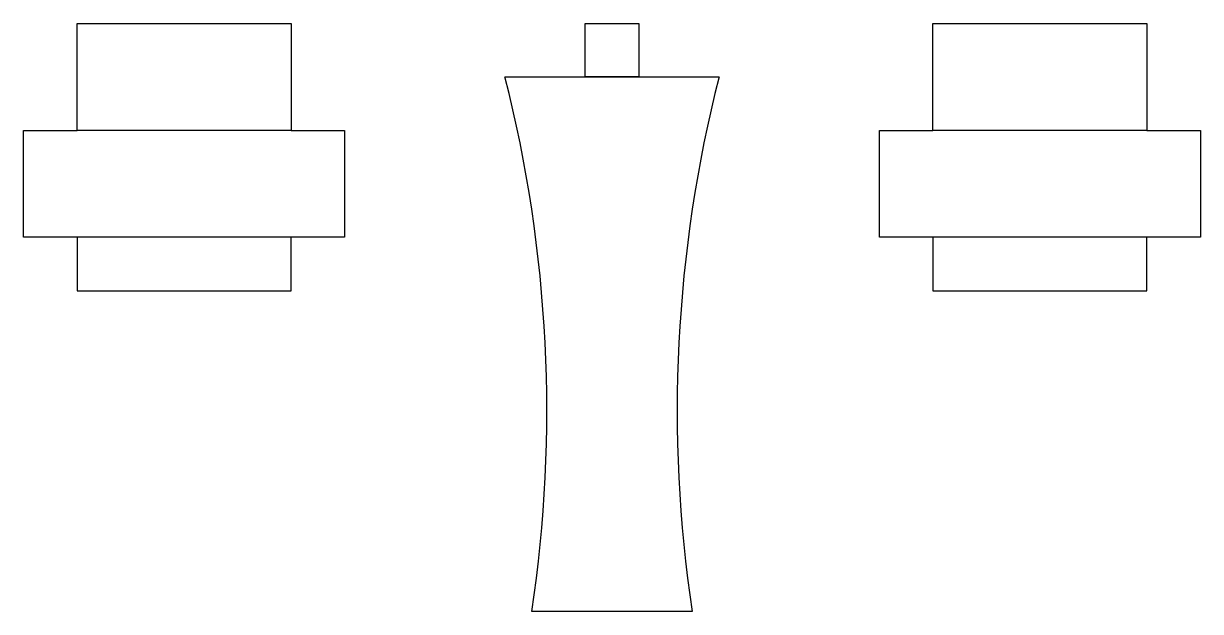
# Model space of a CAD drawing. Extents: x -5.5 to 5.5, y -5.5 to 0.
import ezdxf

# ---------------------------------------------------------------- set-up
doc = ezdxf.new("R2010")
doc.units = 0
doc.header["$MEASUREMENT"] = 0
doc.layers.get('0').update_dxf_attribs({"linetype": 'CONTINUOUS'})

msp = doc.modelspace()

# ---------------------------------------------------------------- linework, layer by layer
for p, q in [((-1, -0.5), (1, -0.5)), ((-5.5, -1), (-5, -1)), ((-5.5, -2), (-5.5, -1)), ((-3, -1), (-2.5, -1)), ((-2.5, -1), (-2.5, -2)), ((2.5, -1), (3, -1)), ((2.5, -2), (2.5, -1)), ((5, -1), (5.5, -1)), ((5.5, -1), (5.5, -2)), ((-2.5, -2), (-5.5, -2)), ((-5, -2), (-5, -2.5)), ((-3, -2.5), (-3, -2)), ((5.5, -2), (2.5, -2)), ((3, -2), (3, -2.5)), ((5, -2.5), (5, -2)), ((-5, -2.5), (-3, -2.5)), ((3, -2.5), (5, -2.5)), ((0.75, -5.5), (-0.75, -5.5))]:
    msp.add_line(p, q)
for points in [[(-3, 0), (-3, -1), (-5, -1), (-5, 0)], [(-0.25, -0.5), (-0.25, 0), (0.25, 0), (0.25, -0.5)], [(5, 0), (5, -1), (3, -1), (3, 0)]]:
    msp.add_lwpolyline(points, close=True)
for centre, start, end in [((-13.2658, -3.6195), 351.4554, 14.26943), ((13.2658, -3.6195), 165.7306, 188.5446)]:
    msp.add_arc(centre, 12.6562, start, end)

doc.saveas('drawing.dxf')
